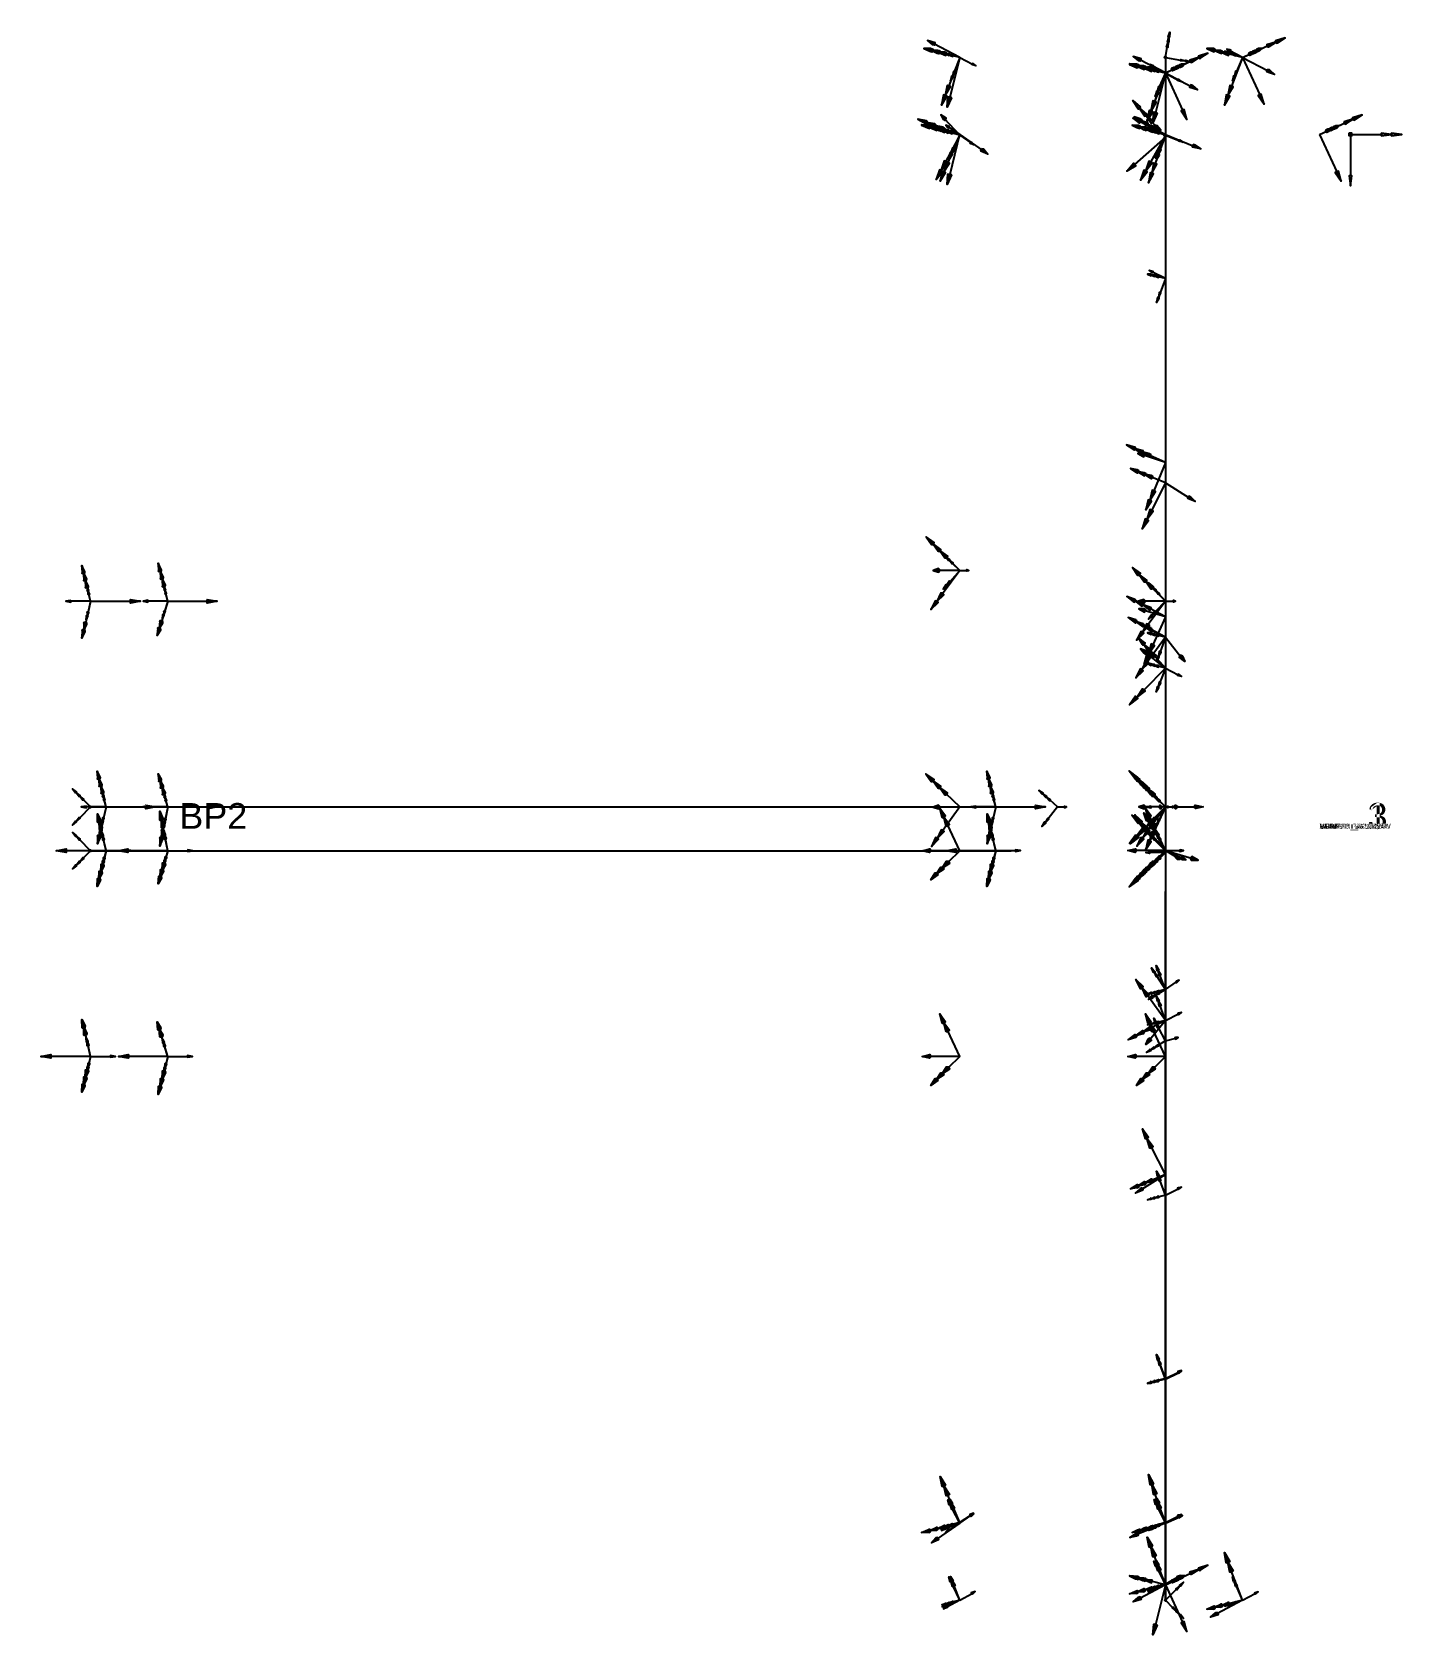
# Model space of a CAD drawing. Header units: millimetres. Extents: x -5724 to 16, y -157 to 163.
# Drawn here: x -250.4 to 16, y -156.7 to 154.9 of the extents above; entities that cross this region are included whole.
import ezdxf

# ---------------------------------------------------------------- set-up
doc = ezdxf.new("R2010")
doc.units = ezdxf.units.MM
for name, color, linetype in [('AutoDetect_15_14', 1, 'Continuous'), ('AutoDetect_16_10', 1, 'Continuous'), ('AutoDetect_17_7', 1, 'Continuous'), ('AutoDetect_18_13', 1, 'Continuous'), ('AutoDetect_18_6', 1, 'Continuous'), ('AutoDetect_19_9', 1, 'Continuous'), ('AutoDetect_20_0', 1, 'Continuous'), ('AutoDetect_20_16', 1, 'Continuous'), ('AutoDetect_20_3', 1, 'Continuous'), ('AutoDetect_22_2', 1, 'Continuous'), ('AutoDetect_23_1', 1, 'Continuous'), ('AutoDetect_26_5', 1, 'Continuous'), ('AutoDetect_27_4', 1, 'Continuous'), ('AutoDetect_53_11', 1, 'Continuous'), ('AutoDetect_54_15', 1, 'Continuous'), ('AutoDetect_57_8', 1, 'Continuous'), ('AutoDetect_59_12', 1, 'Continuous'), ('RIPPE_ID_GUID_702B9DFF_778D_48ac_A75F_BEC5E055050B', 1, 'Continuous')]:
    doc.layers.add(name, color=color, linetype=linetype)
doc.styles.get("Standard").update_dxf_attribs({"font": 'arial.ttf'})

# ---------------------------------------------------------------- blocks, each defined once
blk = doc.blocks.new('Kontrollpunkt')
at = {"color": 0}
for q in [(0, 6), (8, 0), (0, 0, 4)]:
    blk.add_line((0, 0), q, dxfattribs=at)
for points in [[(0.25, 8, -0.25), (-0.25, 8, -0.25), (-0.25, 8, 0.25), (0, 10, 0), (-0.25, 8, -0.25), (0.25, 8, 0.25), (0, 10, 0), (0.25, 8, -0.25), (0.25, 8, 0.25), (-0.25, 8, 0.25)], [(0.25, 6, -0.25), (-0.25, 6, -0.25), (-0.25, 6, 0.25), (0, 8, 0), (-0.25, 6, -0.25), (0.25, 6, 0.25), (0, 8, 0), (0.25, 6, -0.25), (0.25, 6, 0.25), (-0.25, 6, 0.25)], [(0.25, 0.25, 4), (-0.25, 0.25, 4), (-0.25, -0.25, 4), (0, 0, 6), (-0.25, 0.25, 4), (0.25, -0.25, 4), (0, 0, 6), (0.25, 0.25, 4), (0.25, -0.25, 4), (-0.25, -0.25, 4)], [(0.25, 0.25, 6), (-0.25, 0.25, 6), (-0.25, -0.25, 6), (0, 0, 8), (-0.25, 0.25, 6), (0.25, -0.25, 6), (0, 0, 8), (0.25, 0.25, 6), (0.25, -0.25, 6), (-0.25, -0.25, 6)], [(0.25, 0.25, 8), (-0.25, 0.25, 8), (-0.25, -0.25, 8), (0, 0, 10), (-0.25, 0.25, 8), (0.25, -0.25, 8), (0, 0, 10), (0.25, 0.25, 8), (0.25, -0.25, 8), (-0.25, -0.25, 8)], [(8, 0.25, -0.25), (8, 0.25, 0.25), (8, -0.25, 0.25), (10, 0, 0), (8, 0.25, 0.25), (8, -0.25, -0.25), (10, 0, 0), (8, 0.25, -0.25), (8, -0.25, -0.25), (8, -0.25, 0.25)]]:
    blk.add_polyline3d(points, dxfattribs=at)

msp = doc.modelspace()

# ---------------------------------------------------------------- linework, layer by layer
at = {"layer": 'AutoDetect_15_14', "color": 1}
msp.add_line((-30, 150, -145), (-30, -150, -145), dxfattribs=at)
at = {"layer": 'AutoDetect_16_10', "color": 1}
msp.add_line((-30, 149.9, -149), (-30, 31.25, -149), dxfattribs=at)
at = {"layer": 'AutoDetect_17_7', "color": 1}
msp.add_line((-30, -149.9, -149), (-30, -31.25, -149), dxfattribs=at)
at = {"layer": 'AutoDetect_18_13', "color": 1}
msp.add_line((-30, -149.9, -411), (-30, -31.25, -411), dxfattribs=at)
at = {"layer": 'AutoDetect_18_13', "color": 1, "extrusion": (1, 2.08167e-16, 2.91434e-15)}
msp.add_arc((-31.25, -384, -30), 27, 270, 315, dxfattribs=at)
at = {"layer": 'AutoDetect_18_6', "color": 1}
msp.add_line((-30, -4.25, -240), (-30, -4.25, -384), dxfattribs=at)
at = {"layer": 'AutoDetect_18_6', "color": 1, "extrusion": (-1, -2.08167e-16, -2.91434e-15)}
msp.add_arc((31.25, -384, 30), 27, 180, 225, dxfattribs=at)
at = {"layer": 'AutoDetect_19_9', "color": 1}
msp.add_line((-30, 150, -425), (-30, -150, -425), dxfattribs=at)
at = {"layer": 'AutoDetect_20_0', "color": 1}
msp.add_line((-30, 4.25, -176), (-30, 4.25, -240), dxfattribs=at)
at = {"layer": 'AutoDetect_20_0', "color": 1, "extrusion": (1, 2.08167e-16, 2.91434e-15)}
msp.add_arc((31.25, -176, -30), 27, 170.2944, 180, dxfattribs=at)
at = {"layer": 'AutoDetect_20_16', "color": 1}
msp.add_line((-30, 149.9, -411), (-30, 31.25, -411), dxfattribs=at)
at = {"layer": 'AutoDetect_20_16', "color": 1, "extrusion": (-1, 6.25888e-15, -8.27116e-15)}
msp.add_arc((-31.25, -384, 30), 27, 270, 315, dxfattribs=at)
at = {"layer": 'AutoDetect_20_3', "color": 1}
msp.add_line((-30, 4.25, -384), (-30, 4.25, -240), dxfattribs=at)
at = {"layer": 'AutoDetect_20_3', "color": 1, "extrusion": (-1, 6.25888e-15, -8.27116e-15)}
msp.add_arc((-31.25, -384, 30), 27, 315, 0, dxfattribs=at)
at = {"layer": 'AutoDetect_22_2', "color": 1}
msp.add_line((-239, 4.25, -245), (-60, 4.25, -245), dxfattribs=at)
at = {"layer": 'AutoDetect_23_1', "color": 1}
msp.add_line((-239, 4.25, -235), (-60, 4.25, -235), dxfattribs=at)
at = {"layer": 'AutoDetect_26_5', "color": 1}
msp.add_line((-239, -4.25, -245), (-60, -4.25, -245), dxfattribs=at)
at = {"layer": 'AutoDetect_27_4', "color": 1}
msp.add_line((-239, -4.25, -235), (-60, -4.25, -235), dxfattribs=at)
at = {"layer": 'AutoDetect_53_11', "color": 1}
msp.add_line((-30, 150, -245), (-30, 34.25, -245), dxfattribs=at)
at = {"layer": 'AutoDetect_54_15', "color": 1}
msp.add_line((-30, 150, -235), (-30, 34.25, -235), dxfattribs=at)
at = {"layer": 'AutoDetect_57_8', "color": 1}
msp.add_line((-30, -150, -245), (-30, -34.25, -245), dxfattribs=at)
at = {"layer": 'AutoDetect_59_12', "color": 1}
msp.add_line((-30, -150, -235), (-30, -34.25, -235), dxfattribs=at)

# ---------------------------------------------------------------- block references
at = {"layer": 'AutoDetect_15_14', "color": 1, "extrusion": (0.37687, 0.173648, 0.909844), "rotation": 180}
for p in [(142.51, -122.13, -149.35), (146.06, -91.35, -117.71), (122.61, -122.59, -132.66), (-120.95, 20.59, -168.76)]:
    msp.add_blockref('Kontrollpunkt', p, dxfattribs=at)
at = {"layer": 'AutoDetect_15_14', "color": 1, "rotation": 270}
msp.add_blockref('Kontrollpunkt', (6, 135, -135), dxfattribs=at)
at = {"layer": 'AutoDetect_16_10', "color": 1, "extrusion": (-0.696364, 0.173648, -0.696364), "xscale": 0.5, "yscale": 0.5, "zscale": 0.5, "rotation": 279.7183999161088}
msp.add_blockref('Kontrollpunkt', (-128.61, -29.31, 173.64), dxfattribs=at)
at = {"layer": 'AutoDetect_16_10', "color": 2, "extrusion": (-0.696364, 0.173648, -0.696364), "xscale": 0.5, "yscale": 0.5, "zscale": 0.5, "rotation": 279.7183999161088}
for p in [(-135.28, -61.91, 150.16), (-23.06, -81.4, 130.08)]:
    msp.add_blockref('Kontrollpunkt', p, dxfattribs=at)
at = {"layer": 'AutoDetect_16_10', "color": 1, "extrusion": (-0.743283, 0.185348, -0.642788), "xscale": 0.5, "yscale": 0.5, "zscale": 0.5, "rotation": 283.7118257682573}
msp.add_blockref('Kontrollpunkt', (-113.95, -49.5, 172.81), dxfattribs=at)
at = {"layer": 'AutoDetect_16_10', "color": 1, "extrusion": (-0.642788, 0.185348, -0.743283), "xscale": 0.5000000000000001, "yscale": 0.5000000000000001, "zscale": 0.5000000000000001, "rotation": 274.4223825593745}
msp.add_blockref('Kontrollpunkt', (-121.31, -77.23, 184.77), dxfattribs=at)
at = {"layer": 'AutoDetect_17_7', "color": 2, "extrusion": (-0.696364, -0.173648, -0.696364)}
for p, xscale, yscale, zscale, rotation in [((23.06, -81.4, 130.08), 0.5, 0.5, 0.5, 80.28160008389187), ((135.28, -61.91, 150.16), 0.5000000000000001, 0.5000000000000001, 0.5000000000000001, 80.28160008389192)]:
    msp.add_blockref('Kontrollpunkt', p, dxfattribs=dict(at, xscale=xscale, yscale=yscale, zscale=zscale, rotation=rotation))
at = {"layer": 'AutoDetect_17_7', "color": 1, "extrusion": (-0.743283, -0.185348, -0.642788), "xscale": 0.5, "yscale": 0.5, "zscale": 0.5, "rotation": 76.28817423174333}
msp.add_blockref('Kontrollpunkt', (113.95, -49.5, 172.81), dxfattribs=at)
at = {"layer": 'AutoDetect_17_7', "color": 1, "extrusion": (-0.642788, -0.185348, -0.743283), "xscale": 0.5000000000000001, "yscale": 0.5000000000000001, "zscale": 0.5000000000000001, "rotation": 85.57761744062644}
msp.add_blockref('Kontrollpunkt', (121.31, -77.23, 184.77), dxfattribs=at)
at = {"layer": 'AutoDetect_17_7', "color": 1, "extrusion": (-0.696364, -0.173648, -0.696364), "xscale": 0.5000000000000001, "yscale": 0.5000000000000001, "zscale": 0.5000000000000001, "rotation": 80.28160008389192}
msp.add_blockref('Kontrollpunkt', (128.61, -29.31, 173.64), dxfattribs=at)
at = {"layer": 'AutoDetect_18_13', "color": 2, "extrusion": (-0.650895, -0.390731, 0.650895), "xscale": 0.5, "yscale": 0.5, "zscale": 0.5, "rotation": 92.18143344660814}
msp.add_blockref('Kontrollpunkt', (11.35, -339.23, -235.78), dxfattribs=at)
at = {"layer": 'AutoDetect_18_13', "color": 2, "extrusion": (-0.738773, -0.450342, 0.501405), "xscale": 0.5, "yscale": 0.5, "zscale": 0.5, "rotation": 81.63309934150716}
msp.add_blockref('Kontrollpunkt', (19.61, -379.21, -165.34), dxfattribs=at)
at = {"layer": 'AutoDetect_18_13', "color": 2, "extrusion": (-0.696364, -0.173648, 0.696364), "xscale": 0.5, "yscale": 0.5, "zscale": 0.5, "rotation": 99.00843625762084}
for p in [(61.87, -327.25, -252.94), (96.47, -333.25, -246.75)]:
    msp.add_blockref('Kontrollpunkt', p, dxfattribs=at)
at = {"layer": 'AutoDetect_18_13', "color": 1, "extrusion": (-0.704367, -0.30115, 0.642788), "xscale": 0.5, "yscale": 0.5, "zscale": 0.5, "rotation": 97.36932352809367}
msp.add_blockref('Kontrollpunkt', (96.52, -390.31, -174.25), dxfattribs=at)
at = {"layer": 'AutoDetect_18_13', "color": 1, "extrusion": (-0.642788, -0.30115, 0.704367), "xscale": 0.5, "yscale": 0.5, "zscale": 0.5, "rotation": 91.28802641300918}
msp.add_blockref('Kontrollpunkt', (109.43, -322.8, -201.41), dxfattribs=at)
at = {"layer": 'AutoDetect_18_13', "color": 2, "extrusion": (-0.676852, -0.289385, 0.676852), "xscale": 0.5, "yscale": 0.5, "zscale": 0.5, "rotation": 94.79758689489937}
msp.add_blockref('Kontrollpunkt', (123.28, -360.3, -215.37), dxfattribs=at)
at = {"layer": 'AutoDetect_18_13', "color": 1, "extrusion": (-0.683013, -0.258819, 0.683013), "xscale": 0.5000000000000001, "yscale": 0.5000000000000001, "zscale": 0.5000000000000001, "rotation": 95.80365761511929}
msp.add_blockref('Kontrollpunkt', (115.46, -386.36, -198.9), dxfattribs=at)
at = {"layer": 'AutoDetect_18_6', "color": 1, "extrusion": (-0.564318, -0.564318, -0.60257), "rotation": 121.0719028510608}
for p in [(-46.49, -197.41, 214.84), (-18.21, -176.94, 163.94), (-18.21, -146.85, 212.1), (10.08, -197.41, 214.84)]:
    msp.add_blockref('Kontrollpunkt', p, dxfattribs=at)
at = {"layer": 'AutoDetect_18_6', "color": 1, "extrusion": (-0.650895, -0.650895, 0.390731), "rotation": 54.59259594397953}
msp.add_blockref('Kontrollpunkt', (-18.21, -362.94, -127.75), dxfattribs=at)
at = {"layer": 'AutoDetect_18_6', "color": 1, "extrusion": (-0.704294, -0.704294, 0.089109), "rotation": 71.37022046485832}
msp.add_blockref('Kontrollpunkt', (-18.21, -281.04, -0.83), dxfattribs=at)
at = {"layer": 'AutoDetect_18_6', "color": 1, "extrusion": (-0.696364, -0.696364, 0.173648), "rotation": 66.05476365705127}
msp.add_blockref('Kontrollpunkt', (-18.21, -372.52, -41.09), dxfattribs=at)
at = {"layer": 'AutoDetect_19_9', "color": 1, "extrusion": (-0.696364, 0.173648, -0.696364)}
for p in [(-128.61, -227.46, 365.91), (-135.37, -259.98, 342.37), (149.89, -309.52, 291.32)]:
    msp.add_blockref('Kontrollpunkt', p, dxfattribs=at)
at = {"layer": 'AutoDetect_19_9', "color": 1, "extrusion": (-0.633333, 0.710611, -0.306465)}
msp.add_blockref('Kontrollpunkt', (-67.09, -316.26, 228.28), dxfattribs=at)
at = {"layer": 'AutoDetect_19_9', "color": 1, "extrusion": (-0.743283, 0.185348, -0.642788)}
msp.add_blockref('Kontrollpunkt', (-114.05, -260.91, 350.24), dxfattribs=at)
at = {"layer": 'AutoDetect_20_0', "color": 1, "extrusion": (-0.683334, 0.683334, -0.257119), "xscale": 0.5, "yscale": 0.5, "zscale": 0.5, "rotation": 255.5805202094229}
msp.add_blockref('Kontrollpunkt', (13.97, -122.13, 120.48), dxfattribs=at)
at = {"layer": 'AutoDetect_20_0', "color": 1, "extrusion": (-0.642788, 0.71697, -0.269775), "xscale": 0.5000000000000001, "yscale": 0.5000000000000001, "zscale": 0.5000000000000001, "rotation": 253.1681227552125}
msp.add_blockref('Kontrollpunkt', (-7.2, -169.63, 102.54), dxfattribs=at)
at = {"layer": 'AutoDetect_20_0', "color": 1, "extrusion": (-0.71697, 0.642788, -0.269775), "xscale": 0.5, "yscale": 0.5, "zscale": 0.5, "rotation": 256.3365651818768}
msp.add_blockref('Kontrollpunkt', (30.88, -170.02, 90.02), dxfattribs=at)
at = {"layer": 'AutoDetect_20_0', "color": 2, "extrusion": (-0.578134, 0.578134, 0.575779), "xscale": 0.4999999999999999, "yscale": 0.4999999999999999, "zscale": 0.4999999999999999, "rotation": 300.1427493382129}
msp.add_blockref('Kontrollpunkt', (18.21, -210.17, -118.39), dxfattribs=at)
at = {"layer": 'AutoDetect_20_0', "color": 2, "extrusion": (-0.704416, 0.704416, -0.087156), "xscale": 0.5000000000000001, "yscale": 0.5000000000000001, "zscale": 0.5000000000000001, "rotation": 265.0189306062996}
msp.add_blockref('Kontrollpunkt', (18.21, -173.22, 39.47), dxfattribs=at)
at = {"layer": 'AutoDetect_20_0', "color": 2, "extrusion": (-0.683334, 0.683334, -0.257119), "xscale": 0.5, "yscale": 0.5, "zscale": 0.5, "rotation": 255.5805202094229}
msp.add_blockref('Kontrollpunkt', (18.21, -163.86, 68.66), dxfattribs=at)
at = {"layer": 'AutoDetect_20_16', "color": 1, "extrusion": (-0.696364, 0.173648, 0.696364), "rotation": 260.2816000838917}
for p in [(-128.61, -372.6, -216.32), (-135.28, -339.99, -239.81)]:
    msp.add_blockref('Kontrollpunkt', p, dxfattribs=at)
at = {"layer": 'AutoDetect_20_16', "color": 1, "extrusion": (-0.811753, 0.308609, 0.495799), "rotation": 256.247435802643}
msp.add_blockref('Kontrollpunkt', (-101.22, -413.14, -105.32), dxfattribs=at)
at = {"layer": 'AutoDetect_20_16', "color": 1, "extrusion": (-0.608457, 0.353893, 0.710309), "rotation": 271.914288550569}
msp.add_blockref('Kontrollpunkt', (-101.53, -327.74, -197.53), dxfattribs=at)
at = {"layer": 'AutoDetect_20_16', "color": 1, "extrusion": (-0.757064, 0.338997, 0.558512), "rotation": 273.46340585685}
msp.add_blockref('Kontrollpunkt', (-52.77, -372.48, -182.68), dxfattribs=at)
at = {"layer": 'AutoDetect_20_16', "color": 1, "extrusion": (-0.752612, 0.38983, 0.530668), "rotation": 275.7488120570111}
msp.add_blockref('Kontrollpunkt', (-22.83, -372.56, -179.45), dxfattribs=at)
at = {"layer": 'AutoDetect_20_16', "color": 1, "extrusion": (-0.530337, 0.593606, 0.605289), "rotation": 276.2290002538153}
msp.add_blockref('Kontrollpunkt', (1.55, -353.36, -214.31), dxfattribs=at)
at = {"layer": 'AutoDetect_20_3', "color": 1, "extrusion": (-0.650895, 0.650895, 0.390731), "rotation": 291.3421348077553}
for p in [(13.97, -411.55, -82.32), (18.21, -362.94, -127.75)]:
    msp.add_blockref('Kontrollpunkt', p, dxfattribs=at)
at = {"layer": 'AutoDetect_20_3', "color": 1, "extrusion": (-0.642788, 0.656791, 0.394271), "rotation": 292.0624396173009}
msp.add_blockref('Kontrollpunkt', (-9.51, -359.85, -97.14), dxfattribs=at)
at = {"layer": 'AutoDetect_20_3', "color": 1, "extrusion": (-0.656791, 0.642788, 0.394271), "rotation": 291.2153460504219}
msp.add_blockref('Kontrollpunkt', (45.92, -356.56, -95.3), dxfattribs=at)
at = {"layer": 'AutoDetect_20_3', "color": 1, "extrusion": (-0.704416, 0.704416, 0.087156), "rotation": 274.9810693937001}
msp.add_blockref('Kontrollpunkt', (18.21, -384.65, -9.34), dxfattribs=at)
at = {"layer": 'AutoDetect_20_3', "color": 1, "extrusion": (-0.696364, 0.696364, -0.173648), "rotation": 260.0396119541921}
for p in [(18.21, -334.57, 83.59), (18.21, -261.69, 70.74)]:
    msp.add_blockref('Kontrollpunkt', p, dxfattribs=at)
at = {"layer": 'AutoDetect_20_3', "color": 1, "extrusion": (-0.564318, 0.564318, -0.60257), "rotation": 238.7147033143438}
msp.add_blockref('Kontrollpunkt', (18.21, -176.94, 163.94), dxfattribs=at)
at = {"layer": 'AutoDetect_22_2', "color": 1, "extrusion": (-0.173648, 0.696364, -0.696364), "rotation": 199.7021522331673}
for p in [(221.19, -102.08, 239.44), (227.96, -133.2, 214.55), (60.1, -162.35, 184.51)]:
    msp.add_blockref('Kontrollpunkt', p, dxfattribs=at)
at = {"layer": 'AutoDetect_22_2', "color": 1, "extrusion": (-0.185348, 0.743283, -0.642788), "rotation": 201.2510859388954}
msp.add_blockref('Kontrollpunkt', (206.64, -125.24, 231.89), dxfattribs=at)
at = {"layer": 'AutoDetect_22_2', "color": 1, "extrusion": (-0.185348, 0.642788, -0.743283), "rotation": 201.2033412352537}
msp.add_blockref('Kontrollpunkt', (214.05, -141.49, 256.09), dxfattribs=at)
at = {"layer": 'AutoDetect_23_1', "color": 1, "extrusion": (-0.173648, 0.696364, 0.696364), "xscale": 0.5, "yscale": 0.5, "zscale": 0.5, "rotation": 340.2978477668326}
msp.add_blockref('Kontrollpunkt', (221.19, -242.41, -94.81), dxfattribs=at)
at = {"layer": 'AutoDetect_23_1', "color": 1, "extrusion": (-0.185348, 0.743283, 0.642788), "xscale": 0.5, "yscale": 0.5, "zscale": 0.5, "rotation": 338.7489140611045}
msp.add_blockref('Kontrollpunkt', (206.64, -242.46, -76.65), dxfattribs=at)
at = {"layer": 'AutoDetect_23_1', "color": 2, "extrusion": (-0.173648, 0.696364, 0.696364), "xscale": 0.5, "yscale": 0.5, "zscale": 0.5, "rotation": 340.2978477668327}
for p in [(227.96, -211.29, -119.71), (60.1, -182.14, -149.75)]:
    msp.add_blockref('Kontrollpunkt', p, dxfattribs=at)
at = {"layer": 'AutoDetect_23_1', "color": 1, "extrusion": (-0.185348, 0.642788, 0.743283), "xscale": 0.5, "yscale": 0.5, "zscale": 0.5, "rotation": 338.7966587647464}
msp.add_blockref('Kontrollpunkt', (214.05, -179.62, -100.69), dxfattribs=at)
at = {"layer": 'AutoDetect_26_5', "color": 1, "extrusion": (-0.185348, -0.642788, -0.743283), "rotation": 158.7966587647454}
msp.add_blockref('Kontrollpunkt', (-214.05, -141.49, 256.09), dxfattribs=at)
at = {"layer": 'AutoDetect_26_5', "color": 1, "extrusion": (-0.173648, -0.696364, -0.696364), "rotation": 160.2978477668318}
for p in [(-227.96, -133.2, 214.55), (-60.1, -162.35, 184.51), (-221.19, -102.08, 239.44)]:
    msp.add_blockref('Kontrollpunkt', p, dxfattribs=at)
at = {"layer": 'AutoDetect_26_5', "color": 1, "extrusion": (-0.185348, -0.743283, -0.642788), "rotation": 158.7489140611035}
msp.add_blockref('Kontrollpunkt', (-206.64, -125.24, 231.89), dxfattribs=at)
at = {"layer": 'AutoDetect_27_4', "color": 2, "extrusion": (-0.173648, -0.696364, 0.696364), "xscale": 0.5, "yscale": 0.5, "zscale": 0.5, "rotation": 19.70215223316817}
for p in [(-227.96, -211.29, -119.71), (-60.1, -182.14, -149.75)]:
    msp.add_blockref('Kontrollpunkt', p, dxfattribs=at)
at = {"layer": 'AutoDetect_27_4', "color": 1, "extrusion": (-0.185348, -0.642788, 0.743283), "xscale": 0.5000000000000001, "yscale": 0.5000000000000001, "zscale": 0.5000000000000001, "rotation": 21.20334123525465}
msp.add_blockref('Kontrollpunkt', (-214.05, -179.62, -100.69), dxfattribs=at)
at = {"layer": 'AutoDetect_27_4', "color": 1, "extrusion": (-0.173648, -0.696364, 0.696364), "xscale": 0.4999999999999999, "yscale": 0.4999999999999999, "zscale": 0.4999999999999999, "rotation": 19.70215223316815}
msp.add_blockref('Kontrollpunkt', (-221.19, -242.41, -94.81), dxfattribs=at)
at = {"layer": 'AutoDetect_27_4', "color": 1, "extrusion": (-0.185348, -0.743283, 0.642788), "xscale": 0.5, "yscale": 0.5, "zscale": 0.5, "rotation": 21.25108593889651}
msp.add_blockref('Kontrollpunkt', (-206.64, -242.46, -76.65), dxfattribs=at)
at = {"layer": 'AutoDetect_53_11', "color": 1, "extrusion": (-0.696364, 0.173648, -0.696364), "rotation": 279.7183999161086}
for p in [(-141.91, -169.13, 234.96), (-135.37, -130.8, 217.03)]:
    msp.add_blockref('Kontrollpunkt', p, dxfattribs=at)
at = {"layer": 'AutoDetect_53_11', "color": 1, "extrusion": (-0.743283, 0.185348, -0.642788), "rotation": 283.7118257682571}
msp.add_blockref('Kontrollpunkt', (-114.05, -123.03, 234.53), dxfattribs=at)
at = {"layer": 'AutoDetect_53_11', "color": 1, "extrusion": (-0.642788, 0.185348, -0.743283), "rotation": 274.4223825593739}
msp.add_blockref('Kontrollpunkt', (-121.4, -141.43, 256.14), dxfattribs=at)
at = {"layer": 'AutoDetect_53_11', "color": 1, "extrusion": (-0.678638, 0.280893, -0.678638), "rotation": 276.3699368888204}
msp.add_blockref('Kontrollpunkt', (-50.66, -143.68, 205.52), dxfattribs=at)
at = {"layer": 'AutoDetect_53_11', "color": 1, "extrusion": (-0.724354, 0.386064, -0.571197), "rotation": 283.9808492432937}
msp.add_blockref('Kontrollpunkt', (-18.76, -175.97, 176.05), dxfattribs=at)
at = {"layer": 'AutoDetect_54_15', "color": 1, "extrusion": (-0.687031, 0.236594, 0.687031), "xscale": 0.5, "yscale": 0.5, "zscale": 0.5, "rotation": 263.7415749220021}
msp.add_blockref('Kontrollpunkt', (-136.94, -184.99, -88.18), dxfattribs=at)
at = {"layer": 'AutoDetect_54_15', "color": 2, "extrusion": (-0.687031, 0.236594, 0.687031), "xscale": 0.5, "yscale": 0.5, "zscale": 0.5, "rotation": 263.7415749220021}
msp.add_blockref('Kontrollpunkt', (-129.22, -223.13, -106.06), dxfattribs=at)
at = {"layer": 'AutoDetect_54_15', "color": 1, "extrusion": (-0.7243, 0.249428, 0.642788), "xscale": 0.5000000000000001, "yscale": 0.5000000000000001, "zscale": 0.5000000000000001, "rotation": 260.4044160294343}
msp.add_blockref('Kontrollpunkt', (-104.85, -250.82, -66.68), dxfattribs=at)
at = {"layer": 'AutoDetect_54_15', "color": 1, "extrusion": (-0.642788, 0.249428, 0.7243), "xscale": 0.5000000000000001, "yscale": 0.5000000000000001, "zscale": 0.5000000000000001, "rotation": 268.2903658966454}
msp.add_blockref('Kontrollpunkt', (-115, -190.08, -88.28), dxfattribs=at)
at = {"layer": 'AutoDetect_54_15', "color": 2, "extrusion": (-0.696364, 0.173648, 0.696364), "xscale": 0.5000000000000001, "yscale": 0.5000000000000001, "zscale": 0.5000000000000001, "rotation": 261.4113289140453}
for p in [(-96.56, -206.96, -124.17), (-28.88, -195.2, -136.29)]:
    msp.add_blockref('Kontrollpunkt', p, dxfattribs=at)
at = {"layer": 'AutoDetect_57_8', "color": 1, "extrusion": (-0.726123, -0.379568, -0.573301), "rotation": 76.07354426548007}
msp.add_blockref('Kontrollpunkt', (19.11, -175.6, 176.38), dxfattribs=at)
at = {"layer": 'AutoDetect_57_8', "color": 1, "extrusion": (-0.679086, -0.278721, -0.679086), "rotation": 83.5743709830053}
msp.add_blockref('Kontrollpunkt', (50.82, -143.66, 205.49), dxfattribs=at)
at = {"layer": 'AutoDetect_57_8', "color": 1, "extrusion": (-0.743283, -0.185348, -0.642788), "rotation": 76.28817423174284}
msp.add_blockref('Kontrollpunkt', (114.05, -123.03, 234.53), dxfattribs=at)
at = {"layer": 'AutoDetect_57_8', "color": 1, "extrusion": (-0.642788, -0.185348, -0.743283), "rotation": 85.57761744062603}
msp.add_blockref('Kontrollpunkt', (121.4, -141.43, 256.14), dxfattribs=at)
at = {"layer": 'AutoDetect_57_8', "color": 1, "extrusion": (-0.696364, -0.173648, -0.696364), "rotation": 80.28160008389149}
for p in [(135.37, -130.8, 217.03), (141.91, -169.13, 234.96)]:
    msp.add_blockref('Kontrollpunkt', p, dxfattribs=at)
at = {"layer": 'AutoDetect_59_12', "color": 2, "extrusion": (-0.696364, -0.173648, 0.696364), "xscale": 0.5000000000000001, "yscale": 0.5000000000000001, "zscale": 0.5000000000000001, "rotation": 98.58866436608692}
for p in [(28.88, -195.2, -136.29), (96.56, -206.96, -124.17)]:
    msp.add_blockref('Kontrollpunkt', p, dxfattribs=at)
at = {"layer": 'AutoDetect_59_12', "color": 1, "extrusion": (-0.724299, -0.249428, 0.642788), "xscale": 0.5, "yscale": 0.5, "zscale": 0.5, "rotation": 99.59555678114207}
msp.add_blockref('Kontrollpunkt', (104.85, -250.82, -66.68), dxfattribs=at)
at = {"layer": 'AutoDetect_59_12', "color": 1, "extrusion": (-0.642788, -0.249428, 0.724299), "xscale": 0.5, "yscale": 0.5, "zscale": 0.5, "rotation": 91.7096184764933}
msp.add_blockref('Kontrollpunkt', (115, -190.08, -88.28), dxfattribs=at)
at = {"layer": 'AutoDetect_59_12', "color": 2, "extrusion": (-0.687031, -0.236594, 0.687031), "xscale": 0.5000000000000002, "yscale": 0.5000000000000002, "zscale": 0.5000000000000002, "rotation": 96.25840299534751}
msp.add_blockref('Kontrollpunkt', (129.22, -223.13, -106.06), dxfattribs=at)
at = {"layer": 'AutoDetect_59_12', "color": 1, "extrusion": (-0.687031, -0.236594, 0.687031), "xscale": 0.5000000000000001, "yscale": 0.5000000000000001, "zscale": 0.5000000000000001, "rotation": 96.25840299534751}
msp.add_blockref('Kontrollpunkt', (136.94, -184.99, -88.18), dxfattribs=at)
at = {"layer": 'RIPPE_ID_GUID_702B9DFF_778D_48ac_A75F_BEC5E055050B', "color": 2, "extrusion": (0.173205, 0.984886, 0), "xscale": 0.5000000000000001, "yscale": 0.5000000000000001, "zscale": 0.5000000000000001, "rotation": 90}
for p in [(55.53, -245, 142.54), (55.53, -235, 142.54)]:
    msp.add_blockref('Kontrollpunkt', p, dxfattribs=at)
at = {"layer": 'RIPPE_ID_GUID_702B9DFF_778D_48ac_A75F_BEC5E055050B', "color": 2, "extrusion": (-0.707107, 0.707107, -1.7271e-15), "xscale": 0.5000000000000001, "yscale": 0.5000000000000001, "zscale": 0.5000000000000001, "rotation": 269.9999999999999}
for p in [(165.99, -245, 172), (165.99, -235, 172)]:
    msp.add_blockref('Kontrollpunkt', p, dxfattribs=at)
at = {"layer": 'RIPPE_ID_GUID_702B9DFF_778D_48ac_A75F_BEC5E055050B', "color": 2, "extrusion": (-0.707107, -0.707107, 1.7271e-15), "xscale": 0.5000000000000001, "yscale": 0.5000000000000001, "zscale": 0.5000000000000001, "rotation": 89.9999999999999}
for p in [(-165.99, -245, 172), (-165.99, -235, 172), (-18.21, -176, 24.22)]:
    msp.add_blockref('Kontrollpunkt', p, dxfattribs=at)
at = {"layer": 'RIPPE_ID_GUID_702B9DFF_778D_48ac_A75F_BEC5E055050B', "color": 2, "extrusion": (-0.547407, -0.539572, -0.639693), "xscale": 0.5, "yscale": 0.5, "zscale": 0.5, "rotation": 122.2329414799546}
msp.add_blockref('Kontrollpunkt', (-17.76, -116.03, 128.6), dxfattribs=at)
at = {"layer": 'RIPPE_ID_GUID_702B9DFF_778D_48ac_A75F_BEC5E055050B', "color": 2, "extrusion": (-0.57735, -0.57735, 0.57735), "xscale": 0.5000000000000001, "yscale": 0.5000000000000001, "zscale": 0.5000000000000001, "rotation": 60.00000000000012}
msp.add_blockref('Kontrollpunkt', (-18.21, -209.94, -118.79), dxfattribs=at)
at = {"layer": 'RIPPE_ID_GUID_702B9DFF_778D_48ac_A75F_BEC5E055050B', "color": 2, "extrusion": (0.707107, -0.707107, 0), "xscale": 0.5000000000000001, "yscale": 0.5000000000000001, "zscale": 0.5000000000000001, "rotation": 270}
for p in [(-127.28, -245, 84.85), (-127.28, -235, 84.85)]:
    msp.add_blockref('Kontrollpunkt', p, dxfattribs=at)

# ---------------------------------------------------------------- texts
for tag, s, height, flags in [('ABLPKT2', '2 0.0000 0.0000 0.0000 0.0000 0.0000 0.0000 ', 0.5, 3), ('ABLPKT3', '3 0.0000 0.0000 0.0000 0.0000 0.0000 0.0000 ', 0.5, 3), ('ABLPKT6', '6 0.0000 0.0000 0.0000 0.0000 0.0000 0.0000 ', 0.5, 3), ('ABLPKT1', '1 0.0000 0.0000 0.0000 0.0000 0.0000 0.0000 ', 0.5, 3), ('ABLPKT4', '4 0.0000 0.0000 0.0000 0.0000 0.0000 0.0000 ', 0.5, 3), ('ABLPKT5', '5 0.0000 0.0000 0.0000 0.0000 0.0000 0.0000 ', 0.5, 3), ('VERF', 'AutoCAM', 1, 3), ('GRFPKT1', '1 0.0000 0.0000 0.0000 0.0000 0.0000 0.0000 ', 0.5, 3), ('GRFPKT2', '2 0.0000 0.0000 0.0000 0.0000 0.0000 0.0000 ', 0.5, 3), ('GRFPKT3', '3 0.0000 0.0000 0.0000 0.0000 0.0000 0.0000 ', 0.5, 3), ('GRFPKT4', '4 0.0000 0.0000 0.0000 0.0000 0.0000 0.0000 ', 0.5, 3), ('GRFPKT5', '5 0.0000 0.0000 0.0000 0.0000 0.0000 0.0000 ', 0.5, 3), ('GRFPKT6', '6 0.0000 0.0000 0.0000 0.0000 0.0000 0.0000 ', 0.5, 3), ('GEWICHT', '  10.0000', 1, 3), ('REFO', '10CDC', 1, 9), ('MAX_ROT_GESCHW', ' 100.0000', 1, 3), ('MAX_ROT_VERZOE', '  10.0000', 1, 3), ('MAX_ROT_BESCHL', '  10.0000', 1, 3), ('MAX_LIN_VERZOE', '  10.0000', 1, 3), ('MAX_LIN_BESCHL', '  10.0000', 1, 3), ('MAX_LIN_GESCHW', ' 100.0000', 1, 3), ('KURZB', '', 1, 3), ('DATUM', '25.5.2022', 1, 3), ('ELETYP', 'WERKSTUECK', 1, 3), ('NAME', '5011', 1, 3)]:
    msp.add_attdef(tag, (0, 0), s, height=height, dxfattribs=dict(flags=flags))
at = {"layer": 'RIPPE_ID_GUID_702B9DFF_778D_48ac_A75F_BEC5E055050B', "color": 5}
for s, p in [('BP2', (-221.75, 0)), ('BP3', (0, 0, -155)), ('BP1', (0, 0))]:
    msp.add_text(s, height=5, dxfattribs=at).set_placement(p)

doc.saveas('drawing.dxf')
